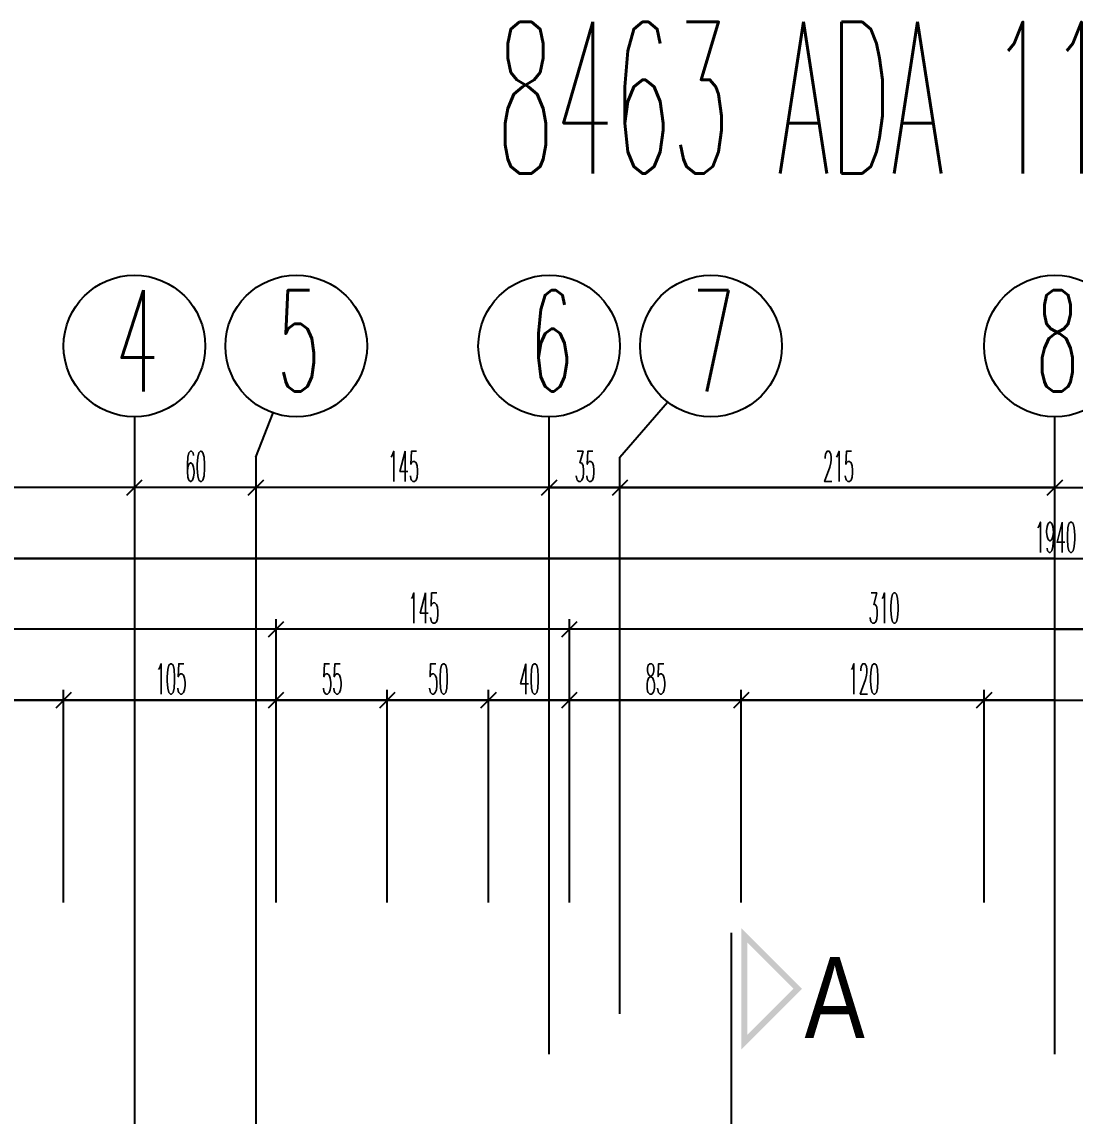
# Model space of a CAD drawing. Extents: x 78 to 306, y -397 to 18.
# Drawn here: x 276.321 to 276.4251, y -396.4207 to -396.3125 of the extents above; entities that cross this region are included whole.
import ezdxf

# ---------------------------------------------------------------- set-up
doc = ezdxf.new("R2010")
doc.units = 0
doc.header["$LTSCALE"] = 0.5
doc.header["$MEASUREMENT"] = 0
doc.linetypes.add('DASHDOT2', pattern=[0.5, 0.25, -0.125, 0, -0.125])
doc.linetypes.add('DASHED', pattern=[0.75, 0.5, -0.25])
doc.layers.get('0').update_dxf_attribs({"linetype": 'CONTINUOUS'})
for name, color, linetype in [('AKS', 5, 'DASHDOT2'), ('KAPI', 1, 'CONTINUOUS'), ('KOLON', 4, 'CONTINUOUS'), ('OLCU', 31, 'CONTINUOUS'), ('TEFRIS', 11, 'CONTINUOUS')]:
    doc.layers.add(name, color=color, linetype=linetype)
doc.styles.add('MİMARİ YAZI', font='arial.ttf')
doc.styles.add('OLCU', font='romans.shx', dxfattribs={"width": 0.6, "height": 0.125})
doc.styles.add('OLCUIC', font='ROMANS.SHX', dxfattribs={"width": 0.4, "height": 0.15})

msp = doc.modelspace()

# ---------------------------------------------------------------- hatches: boundary and pattern name
at = {"layer": 'KAPI'}
h = msp.add_hatch(color=256, dxfattribs=at)
h.paths.add_polyline_path([(276.392143941935, -396.4140840608355), (276.392143941935, -396.4020840608355), (276.398143941935, -396.4080840608356)])
h.paths.add_polyline_path([(276.392743941935, -396.4126355326981), (276.3972954137976, -396.4080840608356), (276.392743941935, -396.403532588973)], flags=16)

# ---------------------------------------------------------------- linework, layer by layer
at = {"color": 0, "linetype": 'ByBlock'}
for p, q in [((276.3313939419353, -396.3593098737721), (276.3328939419354, -396.3578098737721)), ((276.3328939419354, -396.3578098737721), (276.3313939419353, -396.3593098737721)), ((276.3433939419353, -396.3593098737721), (276.3448939419354, -396.3578098737721)), ((276.3448939419354, -396.3578098737721), (276.3433939419353, -396.3593098737721)), ((276.3738939419353, -396.3578098737721), (276.3723939419353, -396.3593098737721)), ((276.3723939419353, -396.3593098737721), (276.3738939419354, -396.3578098737721)), ((276.3808939419353, -396.3578098737721), (276.3793939419353, -396.3593098737721)), ((276.3793939419353, -396.3593098737721), (276.3808939419353, -396.3578098737721)), ((276.4223939419354, -396.3593098737721), (276.4238939419353, -396.3578098737721)), ((276.4238939419353, -396.3578098737721), (276.4223939419353, -396.3593098737721)), ((276.3453939419354, -396.3733098737721), (276.3468939419353, -396.3718098737721)), ((276.3468939419353, -396.3718098737721), (276.3453939419354, -396.3733098737721)), ((276.3743939419354, -396.3733098737721), (276.3758939419353, -396.3718098737721)), ((276.3758939419353, -396.3718098737721), (276.3743939419354, -396.3733098737721)), ((276.325893941935, -396.3788098737721), (276.324393941935, -396.3803098737721)), ((276.324393941935, -396.3803098737721), (276.325893941935, -396.3788098737721)), ((276.346893941935, -396.3788098737721), (276.345393941935, -396.3803098737721)), ((276.345393941935, -396.3803098737721), (276.346893941935, -396.3788098737721)), ((276.357893941935, -396.3788098737721), (276.356393941935, -396.3803098737721)), ((276.356393941935, -396.3803098737721), (276.357893941935, -396.3788098737721)), ((276.367893941935, -396.3788098737721), (276.366393941935, -396.3803098737721)), ((276.366393941935, -396.3803098737721), (276.367893941935, -396.3788098737721)), ((276.375893941935, -396.3788098737721), (276.374393941935, -396.3803098737721)), ((276.374393941935, -396.3803098737721), (276.375893941935, -396.3788098737721)), ((276.392893941935, -396.3788098737721), (276.391393941935, -396.3803098737721)), ((276.391393941935, -396.3803098737721), (276.392893941935, -396.3788098737721)), ((276.416893941935, -396.3788098737721), (276.415393941935, -396.3803098737721)), ((276.415393941935, -396.3803098737721), (276.416893941935, -396.3788098737721))]:
    msp.add_line(p, q, dxfattribs=at)
at = {"layer": 'AKS'}
for p, q in [((276.3801439419353, -396.3555598737721), (276.3848574666453, -396.3500939617356)), ((276.3441439419353, -396.3555598737721), (276.3458591725951, -396.3511765065306)), ((276.3321439419353, -396.3515598737721), (276.3321439419353, -396.8395598737721)), ((276.3731439419353, -396.8395598737721), (276.3731439419353, -396.3515598737721)), ((276.4231439419353, -396.8395598737721), (276.4231439419353, -396.3515598737721)), ((276.3441439419353, -396.3555598737721), (276.3441439419353, -396.8355598737721)), ((276.3801439419353, -396.8355598737721), (276.3801439419353, -396.3555598737721))]:
    msp.add_line(p, q, dxfattribs=at)
at = {"layer": 'KOLON', "linetype": 'DASHED', "ltscale": 0.4}
msp.add_line((276.391143941935, -396.4025598737721), (276.391143941935, -396.4340840608355), dxfattribs=at)
at = {"layer": 'OLCU', "ltscale": 1.4}
for p, q in [((276.4231439419353, -396.3585598737721), (276.2281439419353, -396.3585598737721)), ((276.3321439419353, -396.3585598737721), (276.2451439419353, -396.3585598737721)), ((276.3441439419353, -396.3585598737721), (276.3321439419353, -396.3585598737721)), ((276.3731439419353, -396.3585598737721), (276.3441439419353, -396.3585598737721)), ((276.3731439419353, -396.3585598737721), (276.3801439419353, -396.3585598737721)), ((276.3801439419353, -396.3585598737721), (276.4231439419353, -396.3585598737721)), ((276.4231439419353, -396.3585598737721), (276.6181439419353, -396.3585598737721)), ((276.4231439419353, -396.3585598737721), (276.4341439419353, -396.3585598737721)), ((276.4231439419353, -396.3655598737721), (276.2281439419353, -396.3655598737721)), ((276.2291439419353, -396.3655598737721), (276.6171439419353, -396.3655598737721)), ((276.4231439419353, -396.3655598737721), (276.6181439419353, -396.3655598737721)), ((276.3461439419353, -396.3995598737721), (276.3461439419353, -396.3715598737721)), ((276.3751439419353, -396.3995598737721), (276.3751439419353, -396.3715598737721)), ((276.4231439419353, -396.3725598737721), (276.1981439419353, -396.3725598737721)), ((276.3461439419353, -396.3725598737721), (276.2391439419354, -396.3725598737721)), ((276.3751439419353, -396.3725598737721), (276.3461439419353, -396.3725598737721)), ((276.4371439419353, -396.3725598737721), (276.3751439419353, -396.3725598737721)), ((276.4231439419353, -396.3725598737721), (276.6481439419353, -396.3725598737721)), ((276.3251439419353, -396.3995598737721), (276.3251439419353, -396.3785598737721)), ((276.3571439419347, -396.3995598737721), (276.3571439419347, -396.3785598737721)), ((276.3671439419347, -396.3995598737721), (276.3671439419347, -396.3785598737721)), ((276.3921439419347, -396.3995598737721), (276.3921439419347, -396.3785598737721)), ((276.4161439419347, -396.3995598737721), (276.4161439419347, -396.3785598737721)), ((276.4231439419353, -396.3795598737721), (276.1981439419353, -396.3795598737721)), ((276.309143941935, -396.3795598737721), (276.325143941935, -396.3795598737721)), ((276.325143941935, -396.3795598737721), (276.346143941935, -396.3795598737721)), ((276.346143941935, -396.3795598737721), (276.357143941935, -396.3795598737721)), ((276.357143941935, -396.3795598737721), (276.367143941935, -396.3795598737721)), ((276.367143941935, -396.3795598737721), (276.375143941935, -396.3795598737721)), ((276.375143941935, -396.3795598737721), (276.392143941935, -396.3795598737721)), ((276.392143941935, -396.3795598737721), (276.416143941935, -396.3795598737721)), ((276.416143941935, -396.3795598737721), (276.437143941935, -396.3795598737721)), ((276.4231439419353, -396.3795598737721), (276.6481439419353, -396.3795598737721))]:
    msp.add_line(p, q, dxfattribs=at)
at = {"layer": 'TEFRIS'}
for centre in [(276.3321439419354, -396.3445598737721), (276.3481439419353, -396.3445598737721), (276.3731439419354, -396.3445598737721), (276.3891439419353, -396.3445598737721), (276.4231439419353, -396.3445598737721)]:
    msp.add_circle(centre, 0.006999999999999999, dxfattribs=at)

# ---------------------------------------------------------------- texts
at = {"layer": 'KAPI', "style": 'MİMARİ YAZI', "width": 0.8}
msp.add_text('A', height=0.008000000000000005, dxfattribs=at).set_placement((276.3983912339767, -396.4129662221748))
at = {"layer": 'KOLON', "style": 'OLCU'}
for s, height, width, p in [('8463 ADA 11 PARSEL', 0.015, 0.45, (276.3679140199449, -396.3275215981429)), ('4', 0.01, 0.5, (276.3302471645292, -396.349044251146)), ('5', 0.01, 0.5, (276.3462471645292, -396.349044251146)), ('6', 0.01, 0.5, (276.3712471645292, -396.349044251146)), ('7', 0.01, 0.5, (276.3872471645292, -396.349044251146)), ('8', 0.01, 0.5, (276.4212471645292, -396.349044251146))]:
    msp.add_text(s, height=height, dxfattribs=dict(at, width=width)).set_placement(p)
at = {"layer": 'OLCU', "style": 'OLCUIC', "width": 0.4}
for s, p in [('60', (276.3371725133639, -396.3579598737721)), ('145', (276.3572153705068, -396.3579598737721)), ('35', (276.3756725133639, -396.3579598737721)), ('215', (276.4002153705068, -396.3579598737721)), ('1940', (276.4211439419353, -396.3649598737721)), ('145', (276.3592153705068, -396.3719598737721)), ('310', (276.4047153705068, -396.3719598737721)), ('105', (276.3342153705065, -396.3789598737721)), ('55', (276.3506725133636, -396.3789598737721)), ('50', (276.3611725133636, -396.3789598737721)), ('40', (276.3701725133636, -396.3789598737721)), ('85', (276.3826725133636, -396.3789598737721)), ('120', (276.4027153705064, -396.3789598737721))]:
    msp.add_text(s, height=0.003, dxfattribs=at).set_placement(p)

doc.saveas('drawing.dxf')
